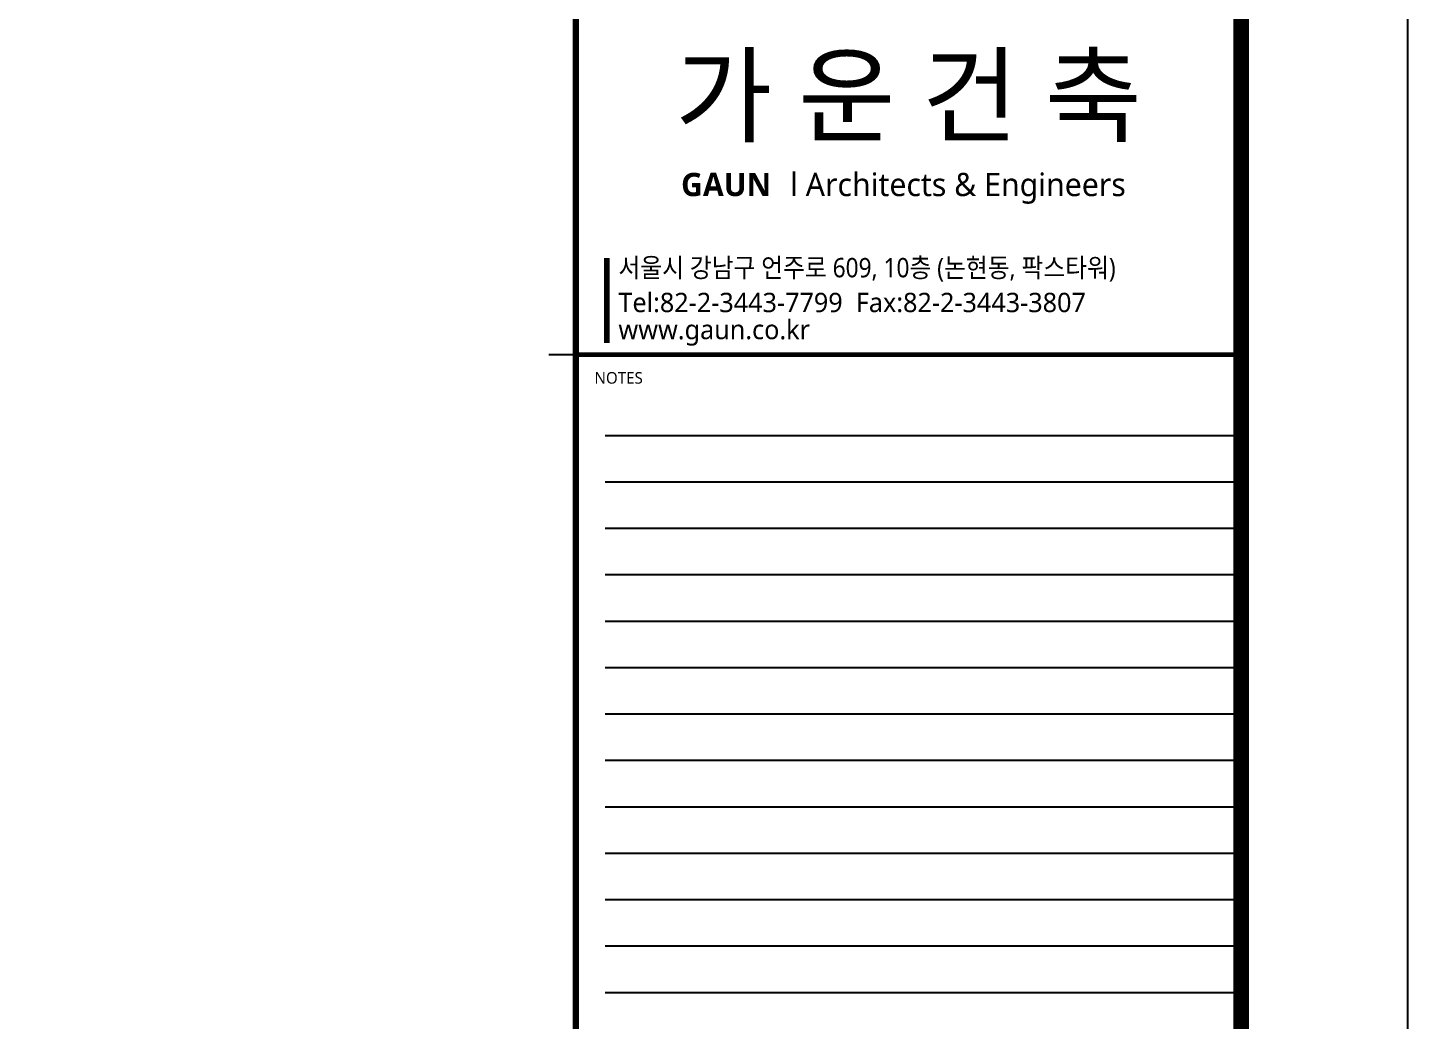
# Model space of a CAD drawing. Header units: millimetres. Extents: x 0 to 420500, y 0 to 297000.
# Drawn here: x 331309 to 420500, y 174466 to 238643 of the extents above; entities that cross this region are included whole.
import ezdxf
from ezdxf.enums import TextEntityAlignment as Align

# ---------------------------------------------------------------- set-up
doc = ezdxf.new("R2010")
doc.units = ezdxf.units.MM
doc.header["$LTSCALE"] = 500
doc.layers.get('DEFPOINTS').update_dxf_attribs({"color": 137})
for name, color, linetype in [('BACK', 8, 'Continuous'), ('XR-SHEET-SHT', 5, 'Continuous'), ('XR-SHEET-TEXT', 3, 'Continuous')]:
    doc.layers.add(name, color=color, linetype=linetype)
doc.layers.add('XR-SHEET-TEMP', color=171, linetype='Continuous', plot=False)
doc.styles.add('맑은고딕1', font='')
doc.styles.add('맑은고딕B', font='')
doc.styles.get('맑은고딕1').set_extended_font_data('Malgun Gothic')
doc.styles.get('맑은고딕B').set_extended_font_data('Malgun Gothic', bold=True)

# ---------------------------------------------------------------- blocks, each defined once
blk = doc.blocks.new('XR-SHEET')
at = {"layer": 'DEFPOINTS', "linetype": 'Continuous', "ltscale": 2}
for points in [[(737.28, 424.56), (819.5, 424.56)], [(737.28, 424.56), (819.5, 424.56)], [(737.28, 418.56), (819.5, 418.56)], [(737.28, 418.56), (819.5, 418.56)], [(737.28, 412.56), (819.5, 412.56)], [(737.28, 412.56), (819.5, 412.56)], [(737.28, 406.56), (819.5, 406.56)], [(737.28, 406.56), (819.5, 406.56)], [(737.28, 400.56), (819.5, 400.56)], [(737.28, 400.56), (819.5, 400.56)], [(737.28, 394.56), (819.5, 394.56)], [(737.28, 394.56), (819.5, 394.56)], [(737.28, 388.56), (819.5, 388.56)], [(737.28, 388.56), (819.5, 388.56)], [(737.28, 382.56), (819.5, 382.56)], [(737.28, 382.56), (819.5, 382.56)], [(737.28, 376.56), (819.5, 376.56)], [(737.28, 376.56), (819.5, 376.56)], [(737.28, 370.56), (819.5, 370.56)], [(737.28, 370.56), (819.5, 370.56)], [(737.28, 364.56), (819.5, 364.56)], [(737.28, 364.56), (819.5, 364.56)], [(737.28, 358.56), (819.5, 358.56)], [(737.28, 358.56), (819.5, 358.56)], [(737.28, 352.56), (819.5, 352.56)], [(737.28, 352.56), (819.5, 352.56)]]:
    blk.add_lwpolyline(points, dxfattribs=at)
at = {"layer": 'XR-SHEET-SHT', "color": 5}
blk.add_lwpolyline([(0, 594), (841, 594), (841, 0), (0, 0)], close=True, dxfattribs=at)
at = {"layer": 'XR-SHEET-SHT', "color": 5, "const_width": 2}
blk.add_lwpolyline([(46.5, 573), (819.5, 573), (819.5, 21), (46.5, 21)], close=True, dxfattribs=at)
at = {"layer": 'XR-SHEET-SHT', "color": 5}
for points, const_width in [([(733.5, 573), (733.5, 21)], 0.8), ([(733.5, 435), (819.5, 435)], 0.568)]:
    blk.add_lwpolyline(points, dxfattribs=dict(at, const_width=const_width))
at = {"layer": 'XR-SHEET-SHT', "color": 7, "const_width": 0.7}
blk.add_lwpolyline([(737.5, 447.5), (737.5, 436.5)], dxfattribs=at)
at = {"layer": 'XR-SHEET-TEMP'}
blk.add_line((733.5, 435), (730, 435), dxfattribs=at)
at = {"layer": 'XR-SHEET-SHT', "color": 3, "style": '맑은고딕B'}
blk.add_text('GAUN ', height=3, dxfattribs=at).set_placement((753.43, 457), align=Align.MIDDLE_CENTER)
at = {"layer": 'XR-SHEET-SHT', "color": 7, "style": '맑은고딕1'}
blk.add_text('l Architects & Engineers', height=3, dxfattribs=at).set_placement((782.89, 457), align=Align.MIDDLE_CENTER)
at = {"layer": 'XR-SHEET-SHT', "color": 7, "style": '맑은고딕1', "width": 0.9}
blk.add_text('서울시 강남구 언주로 609, 10층 (논현동, 팍스타워)', height=2.5, dxfattribs=at).set_placement((739, 446.25), align=Align.MIDDLE_LEFT)
at = {"layer": 'XR-SHEET-SHT', "color": 7, "style": '맑은고딕1'}
for s, height, p in [('Tel:82-2-3443-7799  Fax:82-2-3443-3807', 2.5, (739, 441.75)), ('www.gaun.co.kr', 2.5, (739, 438.25)), ('NOTES', 1.5, (735.9, 432))]:
    blk.add_text(s, height=height, dxfattribs=at).set_placement(p, align=Align.MIDDLE_LEFT)
at = {"layer": 'XR-SHEET-TEXT', "color": 2, "style": '맑은고딕B'}
blk.add_text('가 운 건 축', height=10, dxfattribs=at).set_placement((776.5, 468.5), align=Align.MIDDLE_CENTER)

msp = doc.modelspace()

# ---------------------------------------------------------------- linework, layer by layer
at = {"layer": 'BACK'}
msp.add_lwpolyline([(23250, 286500), (366750, 286500), (366750, 10609), (23250, 10609)], close=True, dxfattribs=at)

# ---------------------------------------------------------------- block references
at = {"xscale": 500, "yscale": 500, "zscale": 500}
msp.add_blockref('XR-SHEET', (0, 0), dxfattribs=at)

doc.saveas('drawing.dxf')
